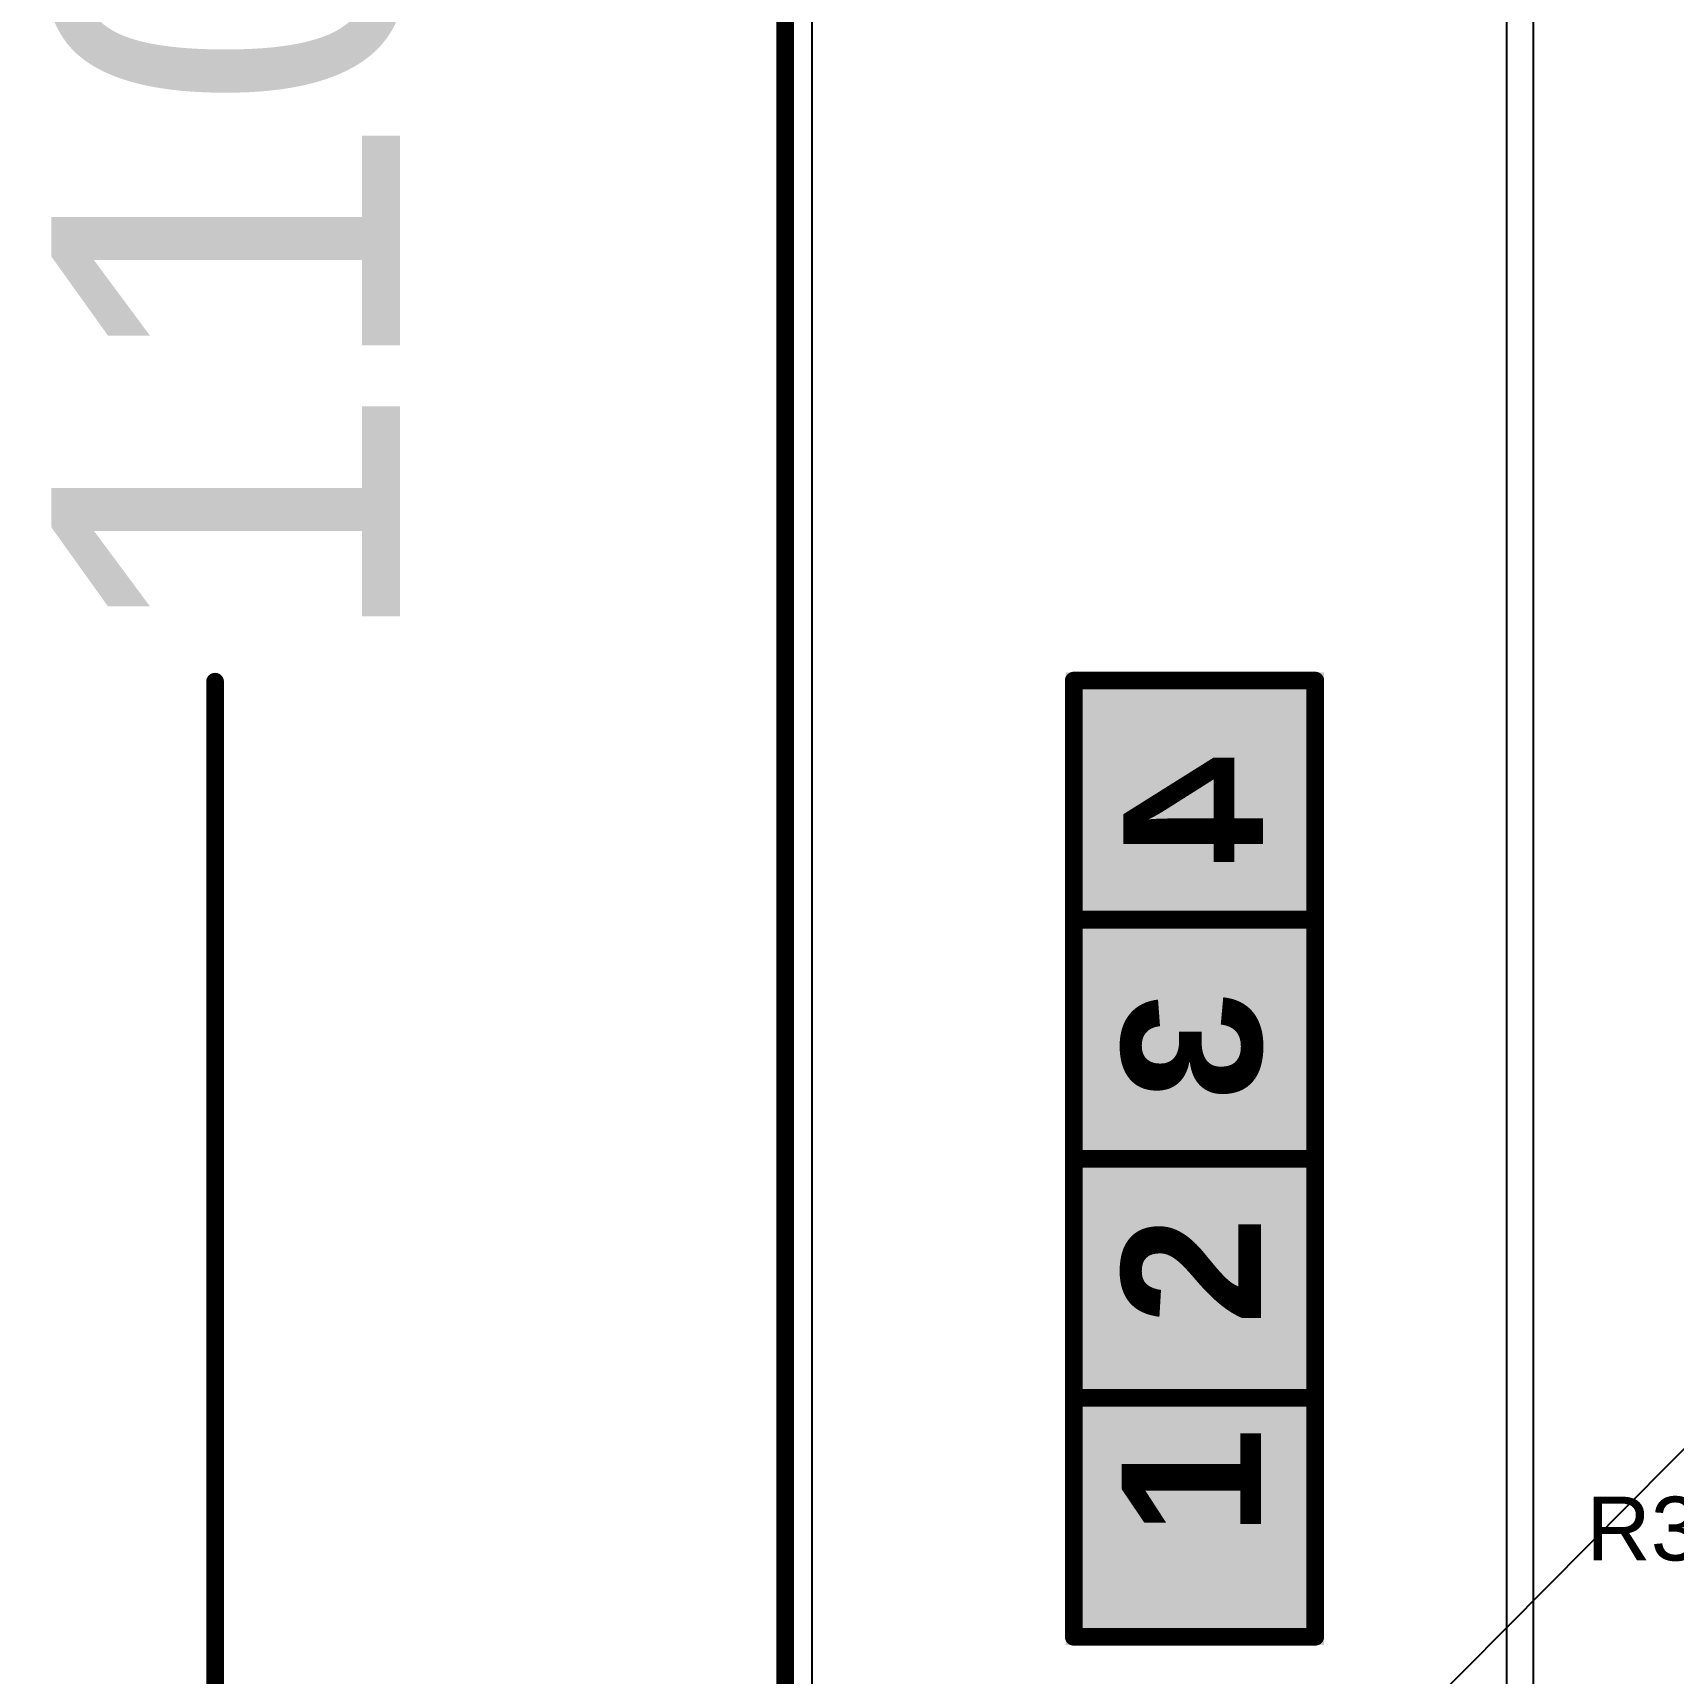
# Model space of a CAD drawing. Header units: inches. Extents: x -11 to 5379, y 0 to 5429.
# Drawn here: x -10.79 to 12.74, y 15.8 to 39.34 of the extents above; entities that cross this region are included whole.
import ezdxf

# ---------------------------------------------------------------- set-up
doc = ezdxf.new("R2010")
doc.units = ezdxf.units.IN
for name, color, linetype in [('Board Outline', 216, 'Continuous'), ('Bottom Layer', 5, 'Continuous'), ('Bottom Solder', 6, 'Continuous'), ('Dimension', 6, 'Continuous'), ('GND', 16, 'Continuous'), ('Multi-Layer', 9, 'Continuous'), ('PWR', 76, 'Continuous'), ('Top Layer', 1, 'Continuous'), ('Top Overlay', 2, 'Continuous'), ('Top Solder', 216, 'Continuous')]:
    doc.layers.add(name, color=color, linetype=linetype)
doc.styles.add('Arial', font='', dxfattribs={"height": 0.2})
doc.styles.add('Arial_Bold', font='', dxfattribs={"height": 0.2})
doc.styles.get('Arial').set_extended_font_data('Arial')
doc.styles.get('Arial_Bold').set_extended_font_data('Arial', bold=True)

msp = doc.modelspace()

# ---------------------------------------------------------------- hatches: boundary and pattern name
at = {"layer": 'Bottom Solder'}
msp.add_hatch(color=6, dxfattribs=at).paths.add_polyline_path([(4.024, 16.209), (7.733, 16.209), (7.733, 30.163), (4.024, 30.163)])
at = {"layer": 'Top Solder'}
msp.add_hatch(color=216, dxfattribs=at).paths.add_polyline_path([(4.024, 16.209), (7.733, 16.209), (7.733, 30.163), (4.024, 30.163)])

# ---------------------------------------------------------------- linework, layer by layer
at = {"layer": 'Board Outline'}
msp.add_lwpolyline([(0, 0, 0.254, 0.254, 0), (0, 110, 0.254, 0.254, 0)], format="xyseb", dxfattribs=at)
at = {"layer": 'Bottom Layer'}
for p, q in [((0.388, 9.672), (0.388, 100.328)), ((7.544, 30.023), (4.191, 30.023)), ((4.191, 30.023), (4.191, 16.332)), ((7.544, 16.332), (7.544, 30.023)), ((4.191, 16.332), (7.544, 16.332))]:
    msp.add_line(p, q, dxfattribs=at)
for points in [[(4.14, 16.327, 0.254, 0.254, 0), (4.14, 30.043, 0.254, 0.254, 0)], [(4.14, 30.043, 0.254, 0.254, 0), (7.606, 30.043, 0.254, 0.254, 0)], [(7.606, 16.327, 0.254, 0.254, 0), (7.606, 30.043, 0.254, 0.254, 0)], [(4.14, 26.614, 0.254, 0.254, 0), (7.606, 26.614, 0.254, 0.254, 0)], [(4.14, 23.185, 0.254, 0.254, 0), (7.606, 23.185, 0.254, 0.254, 0)], [(4.14, 19.756, 0.254, 0.254, 0), (7.606, 19.756, 0.254, 0.254, 0)], [(4.14, 16.327, 0.254, 0.254, 0), (7.606, 16.327, 0.254, 0.254, 0)]]:
    msp.add_lwpolyline(points, format="xyseb", dxfattribs=at)
for points in [[(4.077, 30.043, 0.127, 0.127, 1), (4.204, 30.043, 0.127, 0.127, 1)], [(4.077, 30.043, 0.127, 0.127, 1), (4.204, 30.043, 0.127, 0.127, 1)], [(7.542, 30.043, 0.127, 0.127, 1), (7.669, 30.043, 0.127, 0.127, 1)], [(7.542, 30.043, 0.127, 0.127, 1), (7.669, 30.043, 0.127, 0.127, 1)], [(4.077, 26.614, 0.127, 0.127, 1), (4.204, 26.614, 0.127, 0.127, 1)], [(7.542, 26.614, 0.127, 0.127, 1), (7.669, 26.614, 0.127, 0.127, 1)], [(4.077, 23.185, 0.127, 0.127, 1), (4.204, 23.185, 0.127, 0.127, 1)], [(7.542, 23.185, 0.127, 0.127, 1), (7.669, 23.185, 0.127, 0.127, 1)], [(4.077, 19.756, 0.127, 0.127, 1), (4.204, 19.756, 0.127, 0.127, 1)], [(7.542, 19.756, 0.127, 0.127, 1), (7.669, 19.756, 0.127, 0.127, 1)], [(4.077, 16.327, 0.127, 0.127, 1), (4.204, 16.327, 0.127, 0.127, 1)], [(4.077, 16.327, 0.127, 0.127, 1), (4.204, 16.327, 0.127, 0.127, 1)], [(7.542, 16.327, 0.127, 0.127, 1), (7.669, 16.327, 0.127, 0.127, 1)], [(7.542, 16.327, 0.127, 0.127, 1), (7.669, 16.327, 0.127, 0.127, 1)]]:
    msp.add_lwpolyline(points, format="xyseb", close=True, dxfattribs=at)
at = {"layer": 'Bottom Solder'}
msp.add_line((6.245, 12.319), (5379.208, 5429.208), dxfattribs=at)
at = {"layer": 'Dimension'}
msp.add_lwpolyline([(-8.179, 0, 0.254, 0.254, 0), (-8.179, 30.028, 0.254, 0.254, 0)], format="xyseb", dxfattribs=at)
msp.add_lwpolyline([(-8.242, 30.028, 0.127, 0.127, 1), (-8.115, 30.028, 0.127, 0.127, 1)], format="xyseb", close=True, dxfattribs=at)
at = {"layer": 'GND'}
for p, q in [((0.388, 0.388), (0.388, 109.612)), ((10.349, 106.045), (10.349, 7.62)), ((10.737, 8.008), (10.737, 40.887)), ((7.544, 30.023), (4.191, 30.023)), ((4.191, 30.023), (4.191, 16.332)), ((7.544, 16.332), (7.544, 30.023)), ((4.191, 16.332), (7.544, 16.332))]:
    msp.add_line(p, q, dxfattribs=at)
at = {"layer": 'Multi-Layer'}
for p, q in [((4.191, 16.332), (4.191, 30.023)), ((4.191, 30.023), (7.544, 30.023)), ((4.191, 16.332), (4.191, 30.023)), ((4.191, 30.023), (7.544, 30.023)), ((7.544, 30.023), (7.544, 16.332)), ((7.544, 30.023), (7.544, 16.332)), ((7.544, 16.332), (4.191, 16.332)), ((7.544, 16.332), (4.191, 16.332))]:
    msp.add_line(p, q, dxfattribs=at)
at = {"layer": 'PWR'}
for p, q in [((0.388, 0.388), (0.388, 41.293)), ((7.544, 30.023), (4.191, 30.023)), ((4.191, 30.023), (4.191, 16.332)), ((7.544, 16.332), (7.544, 30.023)), ((4.191, 16.332), (7.544, 16.332))]:
    msp.add_line(p, q, dxfattribs=at)
at = {"layer": 'Top Layer'}
for p, q in [((0.388, 9.672), (0.388, 100.328)), ((7.544, 30.023), (4.191, 30.023)), ((4.191, 30.023), (4.191, 16.332)), ((7.544, 16.332), (7.544, 30.023)), ((4.191, 16.332), (7.544, 16.332))]:
    msp.add_line(p, q, dxfattribs=at)
for points in [[(4.14, 30.043, 0.254, 0.254, 0), (7.606, 30.043, 0.254, 0.254, 0)], [(4.14, 16.327, 0.254, 0.254, 0), (4.14, 30.043, 0.254, 0.254, 0)], [(7.606, 16.327, 0.254, 0.254, 0), (7.606, 30.043, 0.254, 0.254, 0)], [(4.14, 26.614, 0.254, 0.254, 0), (7.606, 26.614, 0.254, 0.254, 0)], [(4.14, 23.185, 0.254, 0.254, 0), (7.606, 23.185, 0.254, 0.254, 0)], [(4.14, 19.756, 0.254, 0.254, 0), (7.606, 19.756, 0.254, 0.254, 0)], [(4.14, 16.327, 0.254, 0.254, 0), (7.606, 16.327, 0.254, 0.254, 0)]]:
    msp.add_lwpolyline(points, format="xyseb", dxfattribs=at)
for points in [[(4.077, 30.043, 0.127, 0.127, 1), (4.204, 30.043, 0.127, 0.127, 1)], [(4.077, 30.043, 0.127, 0.127, 1), (4.204, 30.043, 0.127, 0.127, 1)], [(7.542, 30.043, 0.127, 0.127, 1), (7.669, 30.043, 0.127, 0.127, 1)], [(7.542, 30.043, 0.127, 0.127, 1), (7.669, 30.043, 0.127, 0.127, 1)], [(4.077, 26.614, 0.127, 0.127, 1), (4.204, 26.614, 0.127, 0.127, 1)], [(7.542, 26.614, 0.127, 0.127, 1), (7.669, 26.614, 0.127, 0.127, 1)], [(4.077, 23.185, 0.127, 0.127, 1), (4.204, 23.185, 0.127, 0.127, 1)], [(7.542, 23.185, 0.127, 0.127, 1), (7.669, 23.185, 0.127, 0.127, 1)], [(4.077, 19.756, 0.127, 0.127, 1), (4.204, 19.756, 0.127, 0.127, 1)], [(7.542, 19.756, 0.127, 0.127, 1), (7.669, 19.756, 0.127, 0.127, 1)], [(4.077, 16.327, 0.127, 0.127, 1), (4.204, 16.327, 0.127, 0.127, 1)], [(4.077, 16.327, 0.127, 0.127, 1), (4.204, 16.327, 0.127, 0.127, 1)], [(7.542, 16.327, 0.127, 0.127, 1), (7.669, 16.327, 0.127, 0.127, 1)], [(7.542, 16.327, 0.127, 0.127, 1), (7.669, 16.327, 0.127, 0.127, 1)]]:
    msp.add_lwpolyline(points, format="xyseb", close=True, dxfattribs=at)
at = {"layer": 'Top Solder'}
msp.add_line((6.245, 12.319), (5379.208, 5429.208), dxfattribs=at)

# ---------------------------------------------------------------- texts
at = {"layer": 'Bottom Layer', "style": 'Arial_Bold', "text_generation_flag": 2}
msp.add_text('4', height=2, rotation=90, dxfattribs=at).set_placement((6.854, 28.982))
at = {"layer": 'Dimension', "style": 'Arial'}
msp.add_text('110.00 (mm)', height=5, rotation=90, dxfattribs=at).set_placement((-5.527, 30.435))
at = {"layer": 'GND', "style": 'Arial_Bold'}
msp.add_text('2', height=2, rotation=90, dxfattribs=at).set_placement((6.829, 20.804))
at = {"layer": 'PWR', "style": 'Arial_Bold', "text_generation_flag": 2}
msp.add_text('3', height=2, rotation=90, dxfattribs=at).set_placement((6.829, 25.565))
at = {"layer": 'Top Layer', "style": 'Arial_Bold'}
msp.add_text('1', height=2, rotation=90, dxfattribs=at).set_placement((6.829, 17.771))
at = {"layer": 'Top Overlay', "style": 'Arial'}
msp.add_text('R329', height=0.9144, dxfattribs=at).set_placement((11.496, 17.422))

doc.saveas('drawing.dxf')
